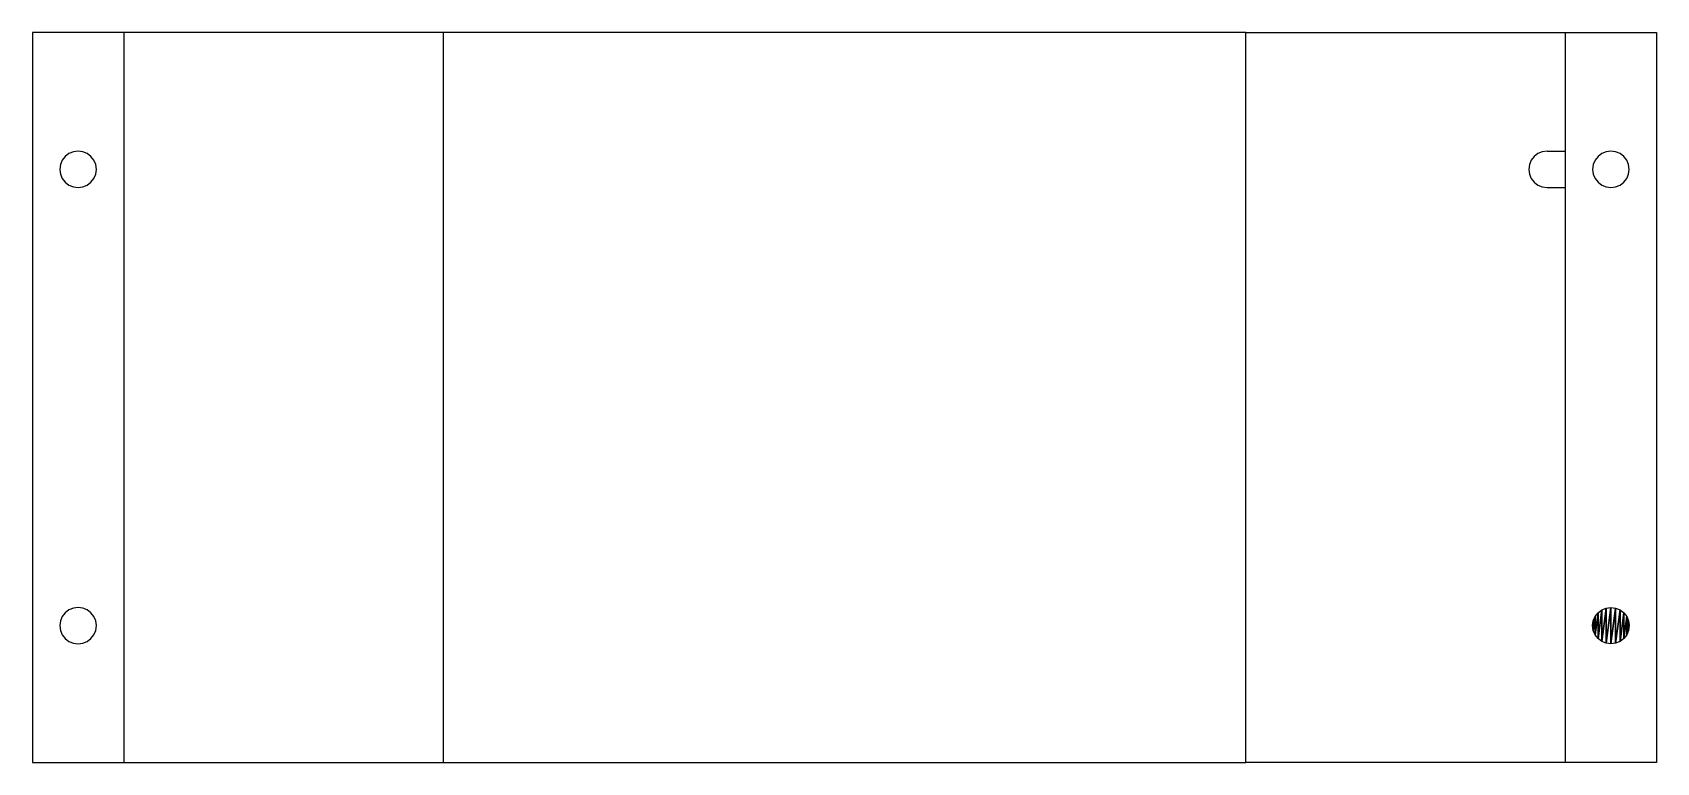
# Model space of a CAD drawing. Header units: metres. Extents: x 0 to 178, y 0 to 80.
import ezdxf

# ---------------------------------------------------------------- set-up
doc = ezdxf.new("R2010")
doc.units = ezdxf.units.M

msp = doc.modelspace()

# ---------------------------------------------------------------- linework, layer by layer
at = {"layer": 'Layer0'}
for p, q in [((10, 80), (0, 80)), ((0, 80), (0, 0)), ((45, 80), (10, 80)), ((10, 80), (10, 0)), ((133, 80), (45, 80)), ((45, 80), (45, 0)), ((133, 0), (133, 80)), ((133, 80), (168, 80)), ((168, 80), (168, 67)), ((168, 80), (178, 80)), ((178, 80), (178, 0)), ((3.27, 66), (3.07, 65.52)), ((3.59, 66.41), (3.27, 66)), ((4, 66.73), (3.59, 66.41)), ((4.48, 66.93), (4, 66.73)), ((5, 67), (4.48, 66.93)), ((5.52, 66.93), (5, 67)), ((6, 66.73), (5.52, 66.93)), ((6.41, 66.41), (6, 66.73)), ((6.73, 66), (6.41, 66.41)), ((6.93, 65.52), (6.73, 66)), ((164.27, 66), (164.07, 65.52)), ((164.59, 66.41), (164.27, 66)), ((165, 66.73), (164.59, 66.41)), ((165.48, 66.93), (165, 66.73)), ((166, 67), (165.48, 66.93)), ((166, 67), (168, 67)), ((168, 67), (168, 63)), ((171.27, 66), (171.07, 65.52)), ((171.59, 66.41), (171.27, 66)), ((172, 66.73), (171.59, 66.41)), ((172.48, 66.93), (172, 66.73)), ((173, 67), (172.48, 66.93)), ((173.52, 66.93), (173, 67)), ((174, 66.73), (173.52, 66.93)), ((174.41, 66.41), (174, 66.73)), ((174.73, 66), (174.41, 66.41)), ((174.93, 65.52), (174.73, 66)), ((3.07, 65.52), (3, 65)), ((3, 65), (3.07, 64.48)), ((3.07, 64.48), (3.27, 64)), ((6.73, 64), (6.93, 64.48)), ((7, 65), (6.93, 65.52)), ((6.93, 64.48), (7, 65)), ((164.07, 65.52), (164, 65)), ((164, 65), (164.07, 64.48)), ((164.07, 64.48), (164.27, 64)), ((171.07, 65.52), (171, 65)), ((171, 65), (171.07, 64.48)), ((171.07, 64.48), (171.27, 64)), ((174.73, 64), (174.93, 64.48)), ((175, 65), (174.93, 65.52)), ((174.93, 64.48), (175, 65)), ((3.27, 64), (3.59, 63.59)), ((3.59, 63.59), (4, 63.27)), ((4, 63.27), (4.48, 63.07)), ((4.48, 63.07), (5, 63)), ((5, 63), (5.52, 63.07)), ((5.52, 63.07), (6, 63.27)), ((6, 63.27), (6.41, 63.59)), ((6.41, 63.59), (6.73, 64)), ((164.27, 64), (164.59, 63.59)), ((164.59, 63.59), (165, 63.27)), ((165, 63.27), (165.48, 63.07)), ((165.48, 63.07), (166, 63)), ((166, 63), (168, 63)), ((168, 63), (168, 0)), ((171.27, 64), (171.59, 63.59)), ((171.59, 63.59), (172, 63.27)), ((172, 63.27), (172.48, 63.07)), ((172.48, 63.07), (173, 63)), ((173, 63), (173.52, 63.07)), ((173.52, 63.07), (174, 63.27)), ((174, 63.27), (174.41, 63.59)), ((174.41, 63.59), (174.73, 64)), ((3.59, 16.41), (3.27, 16)), ((4, 16.73), (3.59, 16.41)), ((4.48, 16.93), (4, 16.73)), ((5, 17), (4.48, 16.93)), ((5.52, 16.93), (5, 17)), ((6, 16.73), (5.52, 16.93)), ((6.41, 16.41), (6, 16.73)), ((6.73, 16), (6.41, 16.41)), ((3.07, 15.52), (3, 15)), ((3, 15), (3.07, 14.48)), ((3.27, 16), (3.07, 15.52)), ((3.07, 14.48), (3.27, 14)), ((6.93, 15.52), (6.73, 16)), ((6.73, 14), (6.93, 14.48)), ((7, 15), (6.93, 15.52)), ((6.93, 14.48), (7, 15)), ((3.27, 14), (3.59, 13.59)), ((3.59, 13.59), (4, 13.27)), ((4, 13.27), (4.48, 13.07)), ((4.48, 13.07), (5, 13)), ((5, 13), (5.52, 13.07)), ((5.52, 13.07), (6, 13.27)), ((6, 13.27), (6.41, 13.59)), ((6.41, 13.59), (6.73, 14)), ((0, 0), (10, 0)), ((10, 0), (45, 0)), ((45, 0), (133, 0)), ((168, 0), (133, 0)), ((178, 0), (168, 0))]:
    msp.add_line(p, q, dxfattribs=at)

# ---------------------------------------------------------------- meshes
mesh = msp.add_polyface(dxfattribs=at)
corners = [(171.07, 15.52), (171.07, 14.48), (171, 15), (171.27, 16), (171.27, 14), (171.59, 16.41), (171.59, 13.59), (172, 16.73), (172, 13.27), (172.48, 16.93), (172.48, 13.07), (173, 17), (173, 13), (173.52, 16.93), (173.52, 13.07), (174, 16.73), (174, 13.27), (174.41, 16.41), (174.41, 13.59), (174.73, 16), (174.73, 14), (174.93, 15.52), (174.93, 14.48), (175, 15)]
mesh.append_faces([[corners[k] for k in face] for face in [(0, 1, 2), (22, 21, 23)]], dxfattribs={"vtx0": -1})
mesh.append_faces([[corners[k] for k in face] for face in [(1, 3, 4), (4, 5, 6), (6, 7, 8), (8, 9, 10), (10, 11, 12), (12, 13, 14), (14, 15, 16), (16, 17, 18), (18, 19, 20), (20, 21, 22)]], dxfattribs={"vtx0": -1, "vtx1": -1})
mesh.append_faces([[corners[k] for k in face] for face in [(1, 0, 3), (4, 3, 5), (6, 5, 7), (8, 7, 9), (10, 9, 11), (12, 11, 13), (14, 13, 15), (16, 15, 17), (18, 17, 19), (20, 19, 21)]], dxfattribs={"vtx0": -1, "vtx2": -1})

doc.saveas('drawing.dxf')
